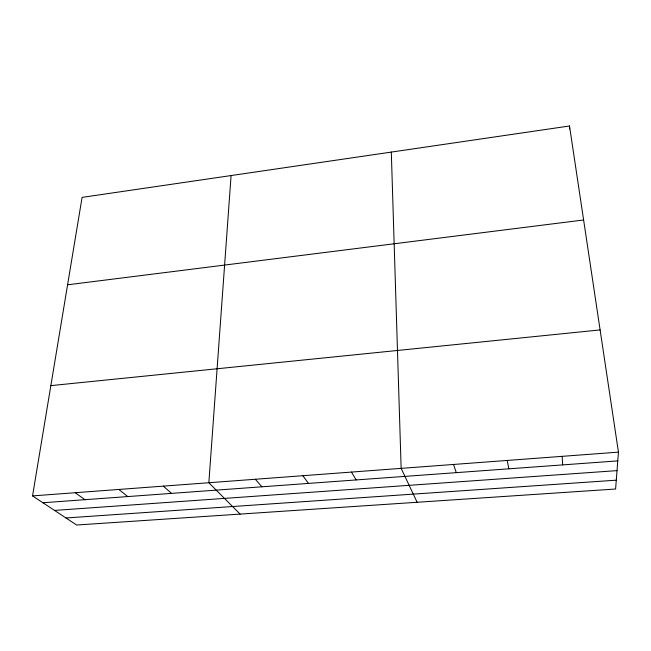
<?xml version="1.0" encoding="UTF-8"?>
<svg xmlns="http://www.w3.org/2000/svg" width="651" height="651" viewBox="0 0 651 651"><rect width="100%" height="100%" fill="white"/><g stroke="black" fill="none" stroke-linecap="round" stroke-linejoin="round"><path stroke-width="0.98" d="M231.089 175.558L208.841 482.733L240.105 514.095M618.45 452.136L615.602 489.015L76.639 525.015L32.55 495.899L82.091 197.383L569.511 125.985L618.45 452.136L32.55 495.899M67.582 284.804L583.613 219.973M50.851 385.628L600.116 329.919M42.917 502.751L617.775 460.884M54.529 510.417L617.018 470.624M65.979 517.976L616.285 480.178M75.231 492.717L84.899 499.691M118.824 489.454L127.759 496.567M163.344 486.134L171.522 493.385M255.33 479.258L261.865 486.802M302.861 475.71L308.517 483.408M351.45 472.081L356.195 479.933M417.136 502.271L401.146 468.37L391.308 152.09M453.544 464.456L456.286 472.642M507.194 460.444L508.854 468.818M562.147 456.343L562.667 464.895M569.511 125.985L569.584 128.979"/></g></svg>
